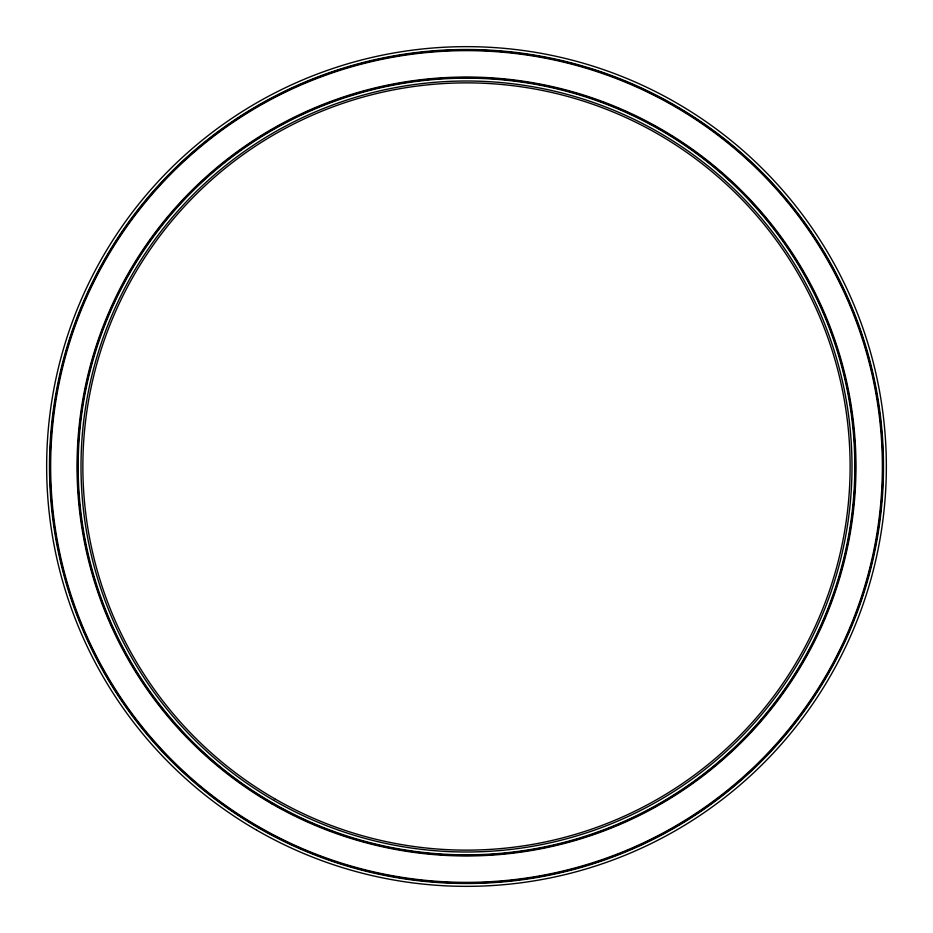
<?xml version="1.0" encoding="UTF-8"?>
<svg xmlns="http://www.w3.org/2000/svg" width="933" height="933" viewBox="0 0 933 933"><rect width="100%" height="100%" fill="white"/><g stroke="black" fill="none" stroke-linecap="round" stroke-linejoin="round"><path stroke-width="1.4" d="M274.687 798.73A383.615 383.615 0 0 0 850.115 466.5A383.615 383.615 0 0 0 274.687 134.27A383.615 383.615 0 0 0 274.687 798.73M273.754 800.351A385.492 385.492 0 0 0 851.992 466.5A385.492 385.492 0 0 0 273.754 132.649A385.492 385.492 0 0 0 273.754 800.351M256.575 830.102A419.85 419.85 0 0 0 886.35 466.5A419.85 419.85 0 0 0 256.575 102.898A419.85 419.85 0 0 0 256.575 830.102M257.998 827.629A416.993 416.993 0 0 0 883.493 466.5A416.993 416.993 0 0 0 257.998 105.371A416.993 416.993 0 0 0 257.998 827.629M258.266 827.163A416.468 416.468 0 0 0 882.968 466.5A416.468 416.468 0 0 0 258.266 105.837A416.468 416.468 0 0 0 258.266 827.163M258.569 826.65A415.873 415.873 0 0 0 882.373 466.5A415.873 415.873 0 0 0 258.569 106.35A415.873 415.873 0 0 0 258.569 826.65M272.063 803.266A388.863 388.863 0 0 0 855.363 466.5A388.863 388.863 0 0 0 272.063 129.734A388.863 388.863 0 0 0 272.063 803.266M272.331 802.812A388.338 388.338 0 0 0 854.838 466.5A388.338 388.338 0 0 0 272.331 130.188A388.338 388.338 0 0 0 272.331 802.812M271.771 803.791A389.469 389.469 0 0 0 855.969 466.5A389.469 389.469 0 0 0 271.771 129.209A389.469 389.469 0 0 0 271.771 803.791"/></g></svg>
